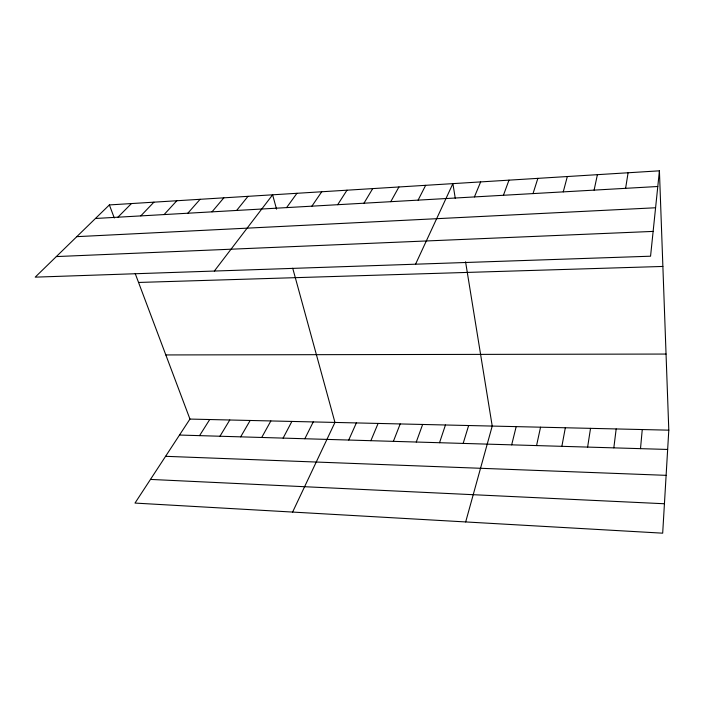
<?xml version="1.0" encoding="UTF-8"?>
<svg xmlns="http://www.w3.org/2000/svg" width="704" height="704" viewBox="0 0 704 704"><rect width="100%" height="100%" fill="white"/><g stroke="black" fill="none" stroke-linecap="round" stroke-linejoin="round"><path stroke-width="1.06" d="M659.419 170.826L650.558 256.203L35.2 277.147L109.375 204.926L659.419 170.826L668.8 430.162L662.684 533.174L134.992 503.078L189.948 419.074L135.221 273.601M640.499 448.65L642.259 429.546M613.826 447.858L616.176 428.947M587.62 447.084L590.533 428.349M625.61 188.329L628.091 172.762M561.871 446.327L565.33 427.768M594.106 190.124L597.397 174.671M536.562 445.579L540.549 427.196M511.676 444.849L516.182 426.633M563.253 191.875L567.336 176.528M465.678 521.937L492.219 426.07L465.564 261.774M463.17 443.414L468.644 425.524M533.025 193.6L537.865 178.358M439.525 442.719L445.456 424.987M416.266 442.033L422.646 424.459M503.422 195.281L508.983 180.154M393.386 441.355L400.198 423.94M474.408 196.926L480.656 181.905M370.876 440.695L378.101 423.43M348.726 440.035L356.356 422.928M415.554 264.202L452.892 183.63L455.277 198.352M292.609 512.072L334.954 422.426L292.723 268.233M304.841 438.742L313.245 421.925M418.106 200.13L425.656 185.319M283.105 438.108L291.878 421.432M261.721 437.474L270.855 420.948M390.773 201.687L398.93 186.974M240.671 436.85L250.158 420.464M363.968 203.21L372.715 188.593M219.956 436.242L229.777 419.989M199.566 435.635L209.713 419.531M337.682 204.706L346.993 190.194M311.89 206.175L321.746 191.761M286.581 207.61L296.956 193.292M214.342 271.049L272.615 194.806L276.549 209.158M236.641 210.452L248.002 196.328M212.001 211.851L223.837 197.824M187.818 213.224L200.112 199.294M164.094 214.579L176.818 200.746M140.791 215.899L153.93 202.162M117.92 217.202L131.463 203.553M95.454 218.478L657.791 186.498M76.78 236.658L655.582 207.768M56.338 256.573L653.127 231.405M138.547 282.454L662.878 266.446M165.818 354.939L666.046 354.059M189.948 419.074L668.8 430.162M179.494 435.046L667.656 449.451M165.581 456.315L666.116 475.341M150.471 479.415L664.435 503.756M109.375 204.926L114.294 217.994"/></g></svg>
